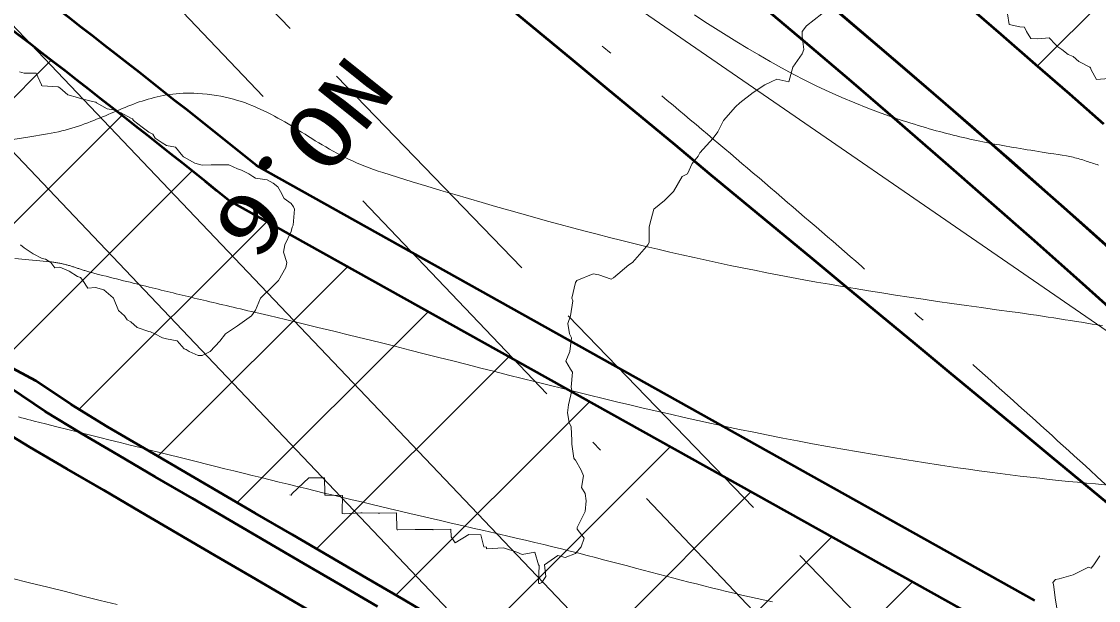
# Model space of a CAD drawing. Units: millimetres at full size, sheet at 1:500; details may follow other scales. Extents: x -209175 to 420500, y 0 to 351151.
# Drawn here: x 25280 to 37394, y 177529 to 184045 of the extents above; entities that cross this region are included whole.
import ezdxf
from ezdxf.enums import TextEntityAlignment as Align

# ---------------------------------------------------------------- set-up
doc = ezdxf.new("R2010")
doc.units = ezdxf.units.MM
doc.header["$LTSCALE"] = 500
doc.linetypes.add('USER1', pattern=[9.25, 6, -1.5, 0.25, -1.5])
doc.linetypes.add('USER3', pattern=[7.5, 6, -1.5])
for name, color, linetype, lineweight in [('D-BGD-HICN', 7, 'Continuous', 13), ('D-BGD-LWCN', 8, 'Continuous', 13), ('D-BMK', 2, 'USER1', 13), ('D-BMK-HTXT', 7, 'Continuous', 13), ('D-BYP-STR3', 3, 'Continuous', 13), ('D-BYP-STR4', 1, 'Continuous', 50), ('D-BYP-STR6', 3, 'Continuous', 13), ('D-BYP-STR7', 4, 'Continuous', 50), ('D-BYP-STR8', 5, 'Continuous', 50), ('D-STR', 1, 'Continuous', 13), ('サーフェス_コンタ作成', 33, 'Continuous', 13)]:
    doc.layers.add(name, color=color, linetype=linetype, lineweight=lineweight)
doc.styles.add('ＭＳ ゴシック', font='')
doc.styles.get('ＭＳ ゴシック').set_extended_font_data('MS Gothic')

msp = doc.modelspace()

# ---------------------------------------------------------------- linework, layer by layer
at = {"layer": 'D-BGD-HICN'}
msp.add_lwpolyline([(32850.4, 184119), (32967.5, 184043), (33085.7, 183967.2), (33205.3, 183891.6), (33326.3, 183816.5), (33448.9, 183742.1), (33573.3, 183668.4), (33699.7, 183595.7), (33828.1, 183524.1), (33958.8, 183453.9), (34092, 183385.1), (34227.7, 183317.9), (34366.2, 183252.5), (34507.6, 183189.1), (34652.1, 183127.9), (34799.9, 183068.9), (34951, 183012.4), (35105.8, 182958.5), (35151.1, 182943.5), (35195.6, 182928.8), (35239.5, 182914.7), (35282.7, 182901), (35325.2, 182887.7), (35367.2, 182874.8), (35408.6, 182862.3), (35449.4, 182850.2), (35489.8, 182838.5), (35529.6, 182827.1), (35569.1, 182816.1), (35608.1, 182805.5), (35646.8, 182795.1), (35685.1, 182785.1), (35723.2, 182775.3), (35761, 182765.8), (35798.5, 182756.6), (35835.9, 182747.7), (35873.1, 182739), (35910.1, 182730.5), (35947.1, 182722.2), (35984, 182714.2), (36020.9, 182706.3), (36057.8, 182698.6), (36094.7, 182691), (36131.7, 182683.7), (36168.8, 182676.4), (36206.1, 182669.3), (36243.5, 182662.3), (36281.1, 182655.3), (36319, 182648.5), (36357.1, 182641.7), (36395.6, 182635), (36434.4, 182628.4), (36473.6, 182621.7), (36513.2, 182615.1), (36553.2, 182608.5), (36593.7, 182601.9), (36634.8, 182595.2), (36676.3, 182588.5), (36718.5, 182581.8), (36761.3, 182575), (36804.7, 182568.2), (36848.8, 182561.2), (36893.6, 182554.2), (36939.2, 182547), (36985.5, 182539.7), (37032.7, 182532.3), (37052, 182529), (37071.2, 182525.4), (37090.2, 182521.4), (37109.1, 182517.1), (37127.8, 182512.5), (37146.5, 182507.7), (37165, 182502.6), (37183.4, 182497.3), (37201.6, 182491.9), (37219.7, 182486.4), (37237.7, 182480.7), (37255.6, 182474.9), (37273.4, 182469.2), (37291, 182463.4), (37308.6, 182457.6), (37326, 182451.8), (37343.3, 182446.2), (37360.5, 182440.6), (37377.6, 182435.2), (37394.6, 182429.9)], dxfattribs=at)
at = {"layer": 'D-BGD-LWCN'}
for points in [[(25133.8, 182708.7), (25350.9, 182742.6), (25571.7, 182779.5), (25613.4, 182787.1), (25654.2, 182795.3), (25694.2, 182804.2), (25733.5, 182813.6), (25772, 182823.5), (25809.8, 182834), (25847, 182844.9), (25883.5, 182856.3), (25919.4, 182868), (25954.8, 182880.1), (25989.7, 182892.5), (26024.1, 182905.2), (26058.1, 182918.1), (26091.7, 182931.3), (26124.9, 182944.6), (26157.7, 182958), (26190.3, 182971.5), (26222.7, 182985.1), (26254.8, 182998.7), (26286.7, 183012.3), (26318.6, 183025.8), (26350.3, 183039.3), (26381.9, 183052.6), (26413.5, 183065.8), (26445.2, 183078.7), (26476.9, 183091.4), (26508.6, 183103.9), (26540.5, 183116), (26572.6, 183127.8), (26604.8, 183139.2), (26637.3, 183150.1), (26670.1, 183160.6), (26703.2, 183170.7), (26736.6, 183180.1), (26770.4, 183189), (26804.6, 183197.4), (26839.3, 183205), (26874.5, 183212), (26910.2, 183218.2), (26946.5, 183223.7), (26983.4, 183228.5), (27021, 183232.3), (27059.2, 183235.4), (27098.2, 183237.5), (27137.9, 183238.6), (27178.5, 183238.8), (27219.8, 183238), (27262, 183236.2), (27316.5, 183232.4), (27369.7, 183227.2), (27421.6, 183220.8), (27472.3, 183213.1), (27521.8, 183204.3), (27570.3, 183194.2), (27617.6, 183183.1), (27664, 183170.9), (27709.5, 183157.7), (27754, 183143.5), (27797.8, 183128.4), (27840.7, 183112.4), (27883, 183095.6), (27924.6, 183078), (27965.6, 183059.7), (28006, 183040.7), (28046, 183021), (28085.5, 183000.7), (28124.6, 182979.9), (28163.4, 182958.6), (28202, 182936.8), (28240.3, 182914.6), (28278.5, 182892), (28316.5, 182869.2), (28354.5, 182846), (28392.5, 182822.6), (28430.6, 182799), (28468.8, 182775.3), (28507.1, 182751.5), (28545.7, 182727.7), (28584.6, 182703.8), (28623.8, 182680), (28663.4, 182656.3), (28703.5, 182632.8), (28744, 182609.4), (28785.1, 182586.3), (28826.9, 182563.4), (28869.3, 182540.9), (28912.4, 182518.8), (28956.3, 182497), (29001.1, 182475.8), (29046.7, 182455), (29093.3, 182434.8), (29140.9, 182415.2), (29189.6, 182396.3), (29239.4, 182378), (29290.3, 182360.5), (29342.5, 182343.8), (29510.2, 182292.2), (29675, 182241.9), (29837.1, 182192.7), (29996.6, 182144.7), (30153.7, 182097.8), (30308.5, 182052.1), (30461, 182007.4), (30611.5, 181963.8), (30760.1, 181921.2), (30906.9, 181879.6), (31051.9, 181839), (31195.5, 181799.4), (31337.6, 181760.6), (31478.4, 181722.8), (31618.1, 181685.8), (31756.7, 181649.7), (31894.4, 181614.4), (32031.4, 181579.9), (32167.7, 181546.2), (32303.5, 181513.1), (32438.9, 181480.8), (32574.1, 181449.2), (32709.1, 181418.2), (32844.2, 181387.9), (32979.4, 181358.2), (33114.8, 181329), (33250.6, 181300.4), (33386.9, 181272.3), (33523.9, 181244.6), (33661.7, 181217.5), (33800.4, 181190.8), (33940.1, 181164.5), (34081, 181138.6), (34223.1, 181113), (34366.7, 181087.8), (34511.9, 181062.9), (34658.7, 181038.3), (34807.3, 181013.9), (34957.9, 180989.7), (35110.6, 180965.7), (35265.4, 180941.9), (35422.6, 180918.3), (35582.2, 180894.7), (35744.4, 180871.3), (35909.4, 180847.9), (36077.1, 180824.5), (36247.9, 180801.2), (36421.7, 180777.8), (36492.5, 180768.2), (36562, 180758.5), (36630.4, 180748.7), (36697.7, 180738.8), (36764, 180728.8), (36829.2, 180718.8), (36893.5, 180708.8), (36956.9, 180698.8), (37019.4, 180688.8), (37081.2, 180678.9), (37142.2, 180669.1), (37202.6, 180659.3), (37262.3, 180649.7), (37321.4, 180640.2), (37380, 180630.9), (37438.2, 180621.8)], [(25205.3, 181378.5), (25404, 181360.3), (25606, 181340.2), (25618.4, 181338.9), (25630.6, 181337.4), (25642.5, 181335.9), (25654.2, 181334.2), (25665.7, 181332.5), (25676.9, 181330.7), (25688, 181328.7), (25698.9, 181326.7), (25709.7, 181324.6), (25720.3, 181322.5), (25730.7, 181320.2), (25741, 181317.9), (25751.1, 181315.5), (25761.2, 181313.1), (25771.1, 181310.5), (25780.9, 181308), (25790.7, 181305.3), (25800.3, 181302.6), (25809.9, 181299.8), (25819.4, 181297), (25828.9, 181294.2), (25838.4, 181291.3), (25847.8, 181288.3), (25857.2, 181285.3), (25866.6, 181282.3), (25876, 181279.2), (25885.4, 181276.1), (25894.9, 181273), (25904.3, 181269.9), (25913.8, 181266.7), (25923.4, 181263.5), (25933.1, 181260.3), (25942.8, 181257.1), (25952.6, 181253.8), (25962.5, 181250.6), (25972.5, 181247.3), (25982.6, 181244.1), (25992.8, 181240.8), (26003.2, 181237.6), (26013.8, 181234.3), (26024.5, 181231.1), (26035.3, 181227.9), (26046.4, 181224.7), (26057.6, 181221.5), (26069, 181218.3), (26080.6, 181215.2), (26092.5, 181212), (26104.6, 181208.9), (26147.2, 181198.2), (26189, 181187.6), (26230.1, 181177.3), (26270.5, 181167.1), (26310.3, 181157.1), (26349.4, 181147.3), (26387.9, 181137.6), (26425.9, 181128.1), (26463.4, 181118.7), (26500.4, 181109.5), (26536.9, 181100.4), (26573, 181091.4), (26608.8, 181082.5), (26644.1, 181073.7), (26679.2, 181065.1), (26713.9, 181056.5), (26748.4, 181048), (26782.6, 181039.5), (26816.7, 181031.1), (26850.6, 181022.8), (26884.4, 181014.6), (26918.1, 181006.3), (26951.7, 180998.1), (26985.3, 180990), (27018.9, 180981.8), (27052.5, 180973.6), (27086.2, 180965.5), (27120, 180957.3), (27153.9, 180949.2), (27188, 180941), (27222.4, 180932.7), (27256.9, 180924.5), (27291.7, 180916.2), (27326.8, 180907.8), (27362.3, 180899.4), (27398.1, 180890.9), (27434.3, 180882.3), (27470.9, 180873.6), (27508, 180864.8), (27545.6, 180856), (27583.7, 180847), (27622.4, 180837.9), (27661.7, 180828.7), (27701.6, 180819.3), (27742.2, 180809.8), (27783.5, 180800.1), (27825.5, 180790.3), (27868.2, 180780.3), (28059.8, 180735.4), (28248, 180690.8), (28432.8, 180646.6), (28614.4, 180602.8), (28793.1, 180559.3), (28968.9, 180516.2), (29142, 180473.5), (29312.6, 180431.1), (29480.7, 180389.1), (29646.7, 180347.4), (29810.5, 180306.2), (29972.4, 180265.2), (30132.6, 180224.7), (30291.1, 180184.5), (30448.1, 180144.7), (30603.8, 180105.2), (30758.4, 180066), (30911.9, 180027.3), (31064.6, 179988.9), (31216.6, 179950.8), (31368.1, 179913.1), (31519.1, 179875.7), (31669.9, 179838.7), (31820.6, 179802), (31971.4, 179765.7), (32122.4, 179729.7), (32273.8, 179694.1), (32425.7, 179658.8), (32578.3, 179623.8), (32731.7, 179589.2), (32886.1, 179555), (33041.6, 179521), (33198.5, 179487.4), (33356.8, 179454.2), (33516.6, 179421.3), (33678.3, 179388.7), (33841.8, 179356.4), (34007.4, 179324.5), (34175.3, 179292.9), (34345.5, 179261.7), (34518.2, 179230.7), (34693.6, 179200.1), (34871.8, 179169.8), (35053, 179139.9), (35237.3, 179110.3), (35425, 179081), (35616.1, 179052), (35810.7, 179023.3), (35932.8, 179005.8), (36052.7, 178989.1), (36170.7, 178973.2), (36286.7, 178957.9), (36400.9, 178943.4), (36513.3, 178929.5), (36624.1, 178916.3), (36733.3, 178903.7), (36841.1, 178891.7), (36947.5, 178880.3), (37052.7, 178869.5), (37156.6, 178859.2), (37259.5, 178849.4), (37361.4, 178840.1), (37462.3, 178831.3)], [(25247, 179594.4), (25280.8, 179584.9), (25315.3, 179575.5), (25350.3, 179566.1), (25386.1, 179556.8), (25422.5, 179547.6), (25550.8, 179515.5), (25676.8, 179484), (25800.7, 179453), (25922.4, 179422.5), (26042.2, 179392.5), (26160.1, 179362.9), (26276.3, 179333.8), (26390.7, 179305.2), (26503.6, 179276.9), (26615, 179249), (26725, 179221.5), (26833.7, 179194.3), (26941.3, 179167.4), (27047.8, 179140.8), (27153.2, 179114.5), (27257.8, 179088.5), (27361.7, 179062.6), (27464.8, 179037), (27567.3, 179011.6), (27669.4, 178986.3), (27771.1, 178961.1), (27872.5, 178936.1), (27973.7, 178911.2), (28074.8, 178886.3), (28176, 178861.6), (28277.2, 178836.8), (28378.7, 178812), (28480.4, 178787.3), (28582.6, 178762.5), (28685.3, 178737.7), (28788.6, 178712.7), (28892.6, 178687.7), (28997.5, 178662.6), (29103.2, 178637.3), (29209.9, 178611.9), (29317.8, 178586.2), (29426.9, 178560.4), (29537.2, 178534.4), (29649, 178508.1), (29762.3, 178481.5), (29877.2, 178454.6), (29993.7, 178427.4), (30112.1, 178399.9), (30232.4, 178372.1), (30354.8, 178343.8), (30479.2, 178315.2), (30605.8, 178286.1), (30734.7, 178256.6), (30842.5, 178231.7), (30948.4, 178206.9), (31052.3, 178182.2), (31154.5, 178157.6), (31254.9, 178133), (31353.8, 178108.5), (31451, 178084.2), (31546.9, 178059.9), (31641.4, 178035.8), (31734.6, 178011.8), (31826.6, 177987.9), (31917.6, 177964.1), (32007.5, 177940.5), (32096.5, 177917.1), (32184.7, 177893.8), (32272.1, 177870.7), (32358.9, 177847.8), (32445, 177825.1), (32530.8, 177802.5), (32616.1, 177780.2), (32701.1, 177758.1), (32785.9, 177736.2), (32870.5, 177714.5), (32955.1, 177693), (33039.8, 177671.8), (33124.6, 177650.9), (33209.6, 177630.2), (33294.9, 177609.7), (33380.5, 177589.6), (33466.7, 177569.7), (33553.5, 177550.1), (33640.9, 177530.8), (33729, 177511.8)], [(25164.6, 177780.3), (25371.2, 177728.7), (25574.4, 177677.9), (25774.2, 177627.9), (25970.9, 177578.7), (26164.6, 177530.2), (26355.5, 177482.5)]]:
    msp.add_lwpolyline(points, dxfattribs=at)
at = {"layer": 'D-BMK'}
msp.add_arc((-63853.3, 68233.2), 150000, 22.39568, 55.4167, dxfattribs=at)
at = {"layer": 'D-BMK-HTXT', "color": 3}
msp.add_line((56658, 167343.1), (21287.3, 191728.5), dxfattribs=at)
at = {"layer": 'D-BYP-STR3'}
msp.add_line((38073.2, 184910.5), (36706.7, 183544.4), dxfattribs=at)
at = {"layer": 'D-BYP-STR3', "lineweight": 50}
for points in [[(37640.4, 178504.3), (37255.4, 178823.3), (36870.4, 179142.3), (36485.4, 179461.4), (36100.3, 179780.4), (35715.3, 180099.4), (35330.3, 180418.4), (34945.3, 180737.4), (34560.3, 181056.4), (34175.3, 181375.4), (33790.3, 181694.4), (33405.3, 182013.4), (33020.2, 182332.4), (32635.2, 182651.4), (32250.2, 182970.4), (31865.2, 183289.4), (31480.2, 183608.5), (31095.2, 183927.5), (30710.2, 184246.5)], [(37452.8, 182889.6), (37070.1, 183226.6), (36686.2, 183562.4), (36301.2, 183896.9), (35915.1, 184230.1)], [(37547.8, 181466.7), (37169.8, 181804.1), (36790.7, 182140.2), (36410.4, 182475), (36029.1, 182808.6), (35646.6, 183140.9), (35263, 183471.9), (34878.3, 183801.7), (34492.6, 184130.1)]]:
    msp.add_lwpolyline(points, dxfattribs=at)
at = {"layer": 'D-BYP-STR4'}
for p, q in [((36679.1, 177528.7), (27921.9, 182424.1)), ((36340.6, 177160.7), (27608.7, 182034.4))]:
    msp.add_line(p, q, dxfattribs=at)
for radius, start in [(152000, 22.39568), (151500, 22.39568), (146500, 51.21118), (146000, 51.21118)]:
    msp.add_arc((-63853.3, 68233.2), radius, start, 55.4167, dxfattribs=at)
at = {"layer": 'D-BYP-STR6'}
for p, q in [((25614.3, 183608.9), (22809.5, 180804.8)), ((26408.4, 182988.8), (23971, 180551.9)), ((27197.5, 182363.6), (25045.2, 180211.9)), ((28041.1, 181793), (25926, 179678.4)), ((28948.8, 181286.4), (26813.3, 179151.4)), ((29856.4, 180779.8), (27706.1, 178629.9)), ((30764.1, 180273.2), (28598.9, 178108.5)), ((31671.7, 179766.6), (29491.7, 177587)), ((32579.4, 179260), (30383, 177064.1)), ((33487.1, 178753.4), (31293.3, 176560.2)), ((34394.7, 178246.8), (32233.3, 176085.9)), ((35302.4, 177740.2), (33181.5, 175619.8))]:
    msp.add_line(p, q, dxfattribs=at)
at = {"layer": 'D-BYP-STR6', "lineweight": 50}
msp.add_lwpolyline([(28703.9, 177308.4), (28286.2, 177552.7), (27868.7, 177796.4), (27451.7, 178039.8), (27035.2, 178283.1), (26619.2, 178526.1), (26203.7, 178768.9), (25788.4, 179011.3), (25374.2, 179254.2), (24965.4, 179503.1)], dxfattribs=at)
at = {"layer": 'D-BYP-STR7'}
for points in [[(29993.1, 177293.3), (29575.2, 177538.2), (29157.4, 177782.4), (28740, 178026.2), (28322.9, 178269.6), (27906.4, 178512.9), (27490.5, 178755.9), (27074.9, 178998.7), (26659.7, 179241.1), (26245.5, 179484), (25836.7, 179732.8), (25442.2, 179999.1), (25017.5, 180226.7)], [(29284.8, 177461.6), (28867, 177705.9), (28449.5, 177949.6), (28032.5, 178193), (27616, 178436.3), (27200, 178679.3), (26784.5, 178922.1), (26369.3, 179164.5), (25955.1, 179407.4), (25546.2, 179656.3), (25151.7, 179922.6)]]:
    msp.add_lwpolyline(points, dxfattribs=at)
at = {"layer": 'D-BYP-STR8'}
msp.add_arc((-66084.1, 65785.4), 168421.1, 23.53508, 58.38333, dxfattribs=at)
at = {"layer": 'D-STR', "linetype": 'USER1'}
msp.add_line((16360.5, 195422.2), (46343.7, 163939), dxfattribs=at)
at = {"layer": 'D-STR', "linetype": 'USER3'}
msp.add_line((46541.9, 165090.6), (17387.5, 195263), dxfattribs=at)
at = {"layer": 'D-STR'}
for p, q in [((15540.3, 194129.9), (46027, 162099.4)), ((15004.5, 193285.6), (45345.1, 161365.6))]:
    msp.add_line(p, q, dxfattribs=at)
at = {"layer": 'サーフェス_コンタ作成'}
for points in [[(34283.7, 184131), (34111, 183995.3), (34059.6, 183931), (34059.6, 183879.6), (34078.7, 183731), (34061, 183681), (33954.5, 183531), (33911, 183364.3), (33774.6, 183394.6), (33711, 183366), (33641, 183331), (33511, 183247.1), (33361, 183131), (33311, 183083), (33175.3, 182931), (33111, 182802.4), (33058.4, 182731), (32911, 182566.3), (32891, 182531), (32825.3, 182445.3), (32772.5, 182331), (32711, 182300.2), (32615.3, 182131), (32511, 182031), (32393.9, 181931), (32345.5, 181765.5), (32338, 181731), (32338, 181558), (32325.7, 181531), (32311, 181511.8), (32151.7, 181331), (32111, 181304.9), (31939.6, 181159.6), (31911, 181144.8), (31772.5, 181192.5), (31711, 181206), (31526.4, 181131), (31511, 181106), (31471, 180931), (31481.2, 180901.2), (31456.5, 180731), (31425.3, 180645.3), (31444.3, 180531), (31465.5, 180485.5), (31447, 180331), (31400.7, 180220.7), (31455.4, 180131), (31477.7, 180097.7), (31462.5, 179931), (31471, 179891), (31434.1, 179731), (31420.1, 179640.1), (31440.7, 179531), (31462.9, 179482.9), (31468.7, 179331), (31468.7, 179288.7), (31493.2, 179131), (31499.1, 179119.1), (31511, 179108.8), (31575.6, 178995.6), (31601.1, 178931), (31578.8, 178798.8), (31619.1, 178731), (31631.9, 178651.9), (31621.6, 178531), (31528.4, 178348.4), (31531, 178331), (31608.1, 178228.1), (31575.2, 178131), (31511, 178058.7), (31393.8, 178013.8), (31311, 178035.3), (31161, 177931), (31177.7, 177797.7), (31133.6, 177731), (31111, 177718.9), (31099.8, 177719.8), (31096.4, 177731), (31101, 177921), (31095, 177931), (31052.5, 178072.5), (30911, 178047.5), (30852.6, 178072.6), (30711, 178117), (30699.5, 178119.5), (30511, 178109.2), (30509.4, 178129.4), (30478.6, 178131), (30447.3, 178267.3), (30311, 178271.9), (30158.1, 178178.1), (30111, 178245.3), (30109.8, 178329.8), (29911, 178322.3), (29905.8, 178325.8), (29711, 178327), (29707.5, 178327.5), (29511, 178323.8), (29503.5, 178323.5), (29502.3, 178331), (29496.4, 178516.4), (29311, 178511.3), (29292.7, 178512.7), (29111, 178516.7), (29095.1, 178515.1), (28911, 178503.2), (28887.2, 178507.2), (28887, 178531), (28889.1, 178709.1), (28711, 178712.7), (28693, 178713), (28692.5, 178731), (28687.6, 178907.6), (28511, 178908.9), (28324.1, 178731), (28311, 178715.2), (28299, 178719)], [(37511, 183403.5), (37370.8, 183390.8), (37311, 183500.4), (37303.1, 183523.1), (37296.4, 183531), (37173.7, 183593.7), (37111, 183652.3), (37054.5, 183674.5), (36983.6, 183731), (36938.2, 183758.2), (36911, 183786), (36839.8, 183859.8), (36711, 183849.3), (36633.1, 183853.1), (36584.2, 183931), (36560.9, 183980.9), (36511, 183986.8), (36390.5, 184010.5), (36371.8, 184131)], [(25257.4, 183477.4), (25311, 183463.7), (25443.3, 183463.3), (25503.6, 183331), (25505.6, 183325.6), (25511, 183322.7), (25691.5, 183311.5), (25711, 183298.5), (25800.9, 183220.9), (25911, 183190.6), (25953.3, 183173.3), (26111, 183137.9), (26115.9, 183135.9), (26124.8, 183131), (26241.7, 183061.7), (26311, 183050.9), (26398.7, 183018.7), (26511, 182957.2), (26529.1, 182949.1), (26539.9, 182931), (26635.7, 182855.7), (26711, 182800.4), (26757.2, 182777.2), (26783.8, 182731), (26860.1, 182680.1), (26911, 182650.2), (27010.8, 182630.8), (27094.8, 182531), (27102.5, 182522.5), (27111, 182518.4), (27230.5, 182450.5), (27311, 182426.6), (27412.6, 182432.6), (27511, 182431), (27611.7, 182431.7), (27711, 182386), (27752.5, 182372.5), (27835.8, 182331), (27880.8, 182300.8), (27911, 182281.7), (28044.6, 182264.6), (28111, 182225.4), (28162.7, 182182.7), (28193.4, 182131), (28233.4, 182053.4), (28311, 181998.1), (28338.4, 181958.4), (28351, 181931), (28333.6, 181753.6), (28325.6, 181731), (28311, 181681), (28241.2, 181531), (28227.7, 181447.7), (28265.4, 181331), (28254.6, 181274.6), (28170, 181131), (28111, 181070.2), (27968.5, 180931), (27911, 180795.8), (27868.1, 180731), (27711, 180620.7), (27574.2, 180531), (27511, 180447.5), (27402.9, 180331), (27311, 180285), (27267.3, 180287.3), (27164.8, 180331), (27133.1, 180353.1), (27111, 180362.3), (27029.7, 180449.7), (26911, 180473.2), (26864.8, 180484.8), (26778.3, 180531), (26732.2, 180552.2), (26711, 180556.9), (26582.3, 180602.3), (26511, 180666.1), (26468.5, 180688.5), (26439.2, 180731), (26372.2, 180792.2), (26315, 180931), (26313.6, 180933.6), (26311, 180933.6), (26206.1, 181026.1), (26111, 181049.7), (26023.9, 181043.9), (25968.2, 181131), (25943.7, 181163.7), (25911, 181173.4), (25815.9, 181235.9), (25711, 181280.8), (25652.6, 181272.6), (25608.2, 181331), (25550.5, 181370.5), (25511, 181377.6), (25410.1, 181430.1), (25311, 181498.1), (25267.6, 181531)]]:
    msp.add_lwpolyline(points, dxfattribs=at)
at = {"layer": 'サーフェス_コンタ作成', "color": 212}
msp.add_lwpolyline([(37411, 178031), (37342.6, 177931), (37311, 177893.5), (37282.4, 177902.4), (37111, 177816.7), (36951, 177771), (36911, 177766.3), (36881, 177731), (36888.4, 177708.4), (36911, 177531), (36940.3, 177360.3)], dxfattribs=at)

# ---------------------------------------------------------------- texts
at = {"layer": 'D-BMK-HTXT', "style": 'ＭＳ ゴシック', "width": 1.3}
msp.add_text('NO.6', height=705, rotation=231.211, dxfattribs=at).set_placement((29506.5, 183257.4), align=Align.TOP_LEFT)

doc.saveas('drawing.dxf')
